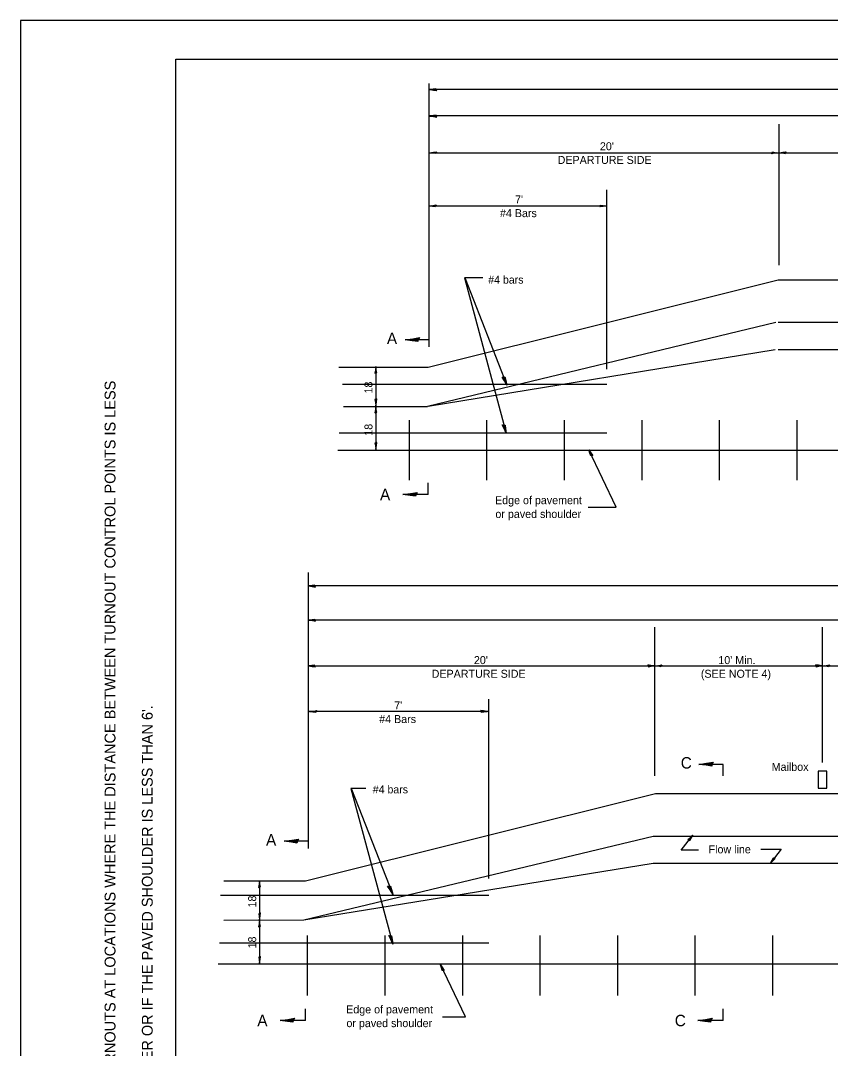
# Model space of a CAD drawing. Extents: x -0.02 to 2.83, y -0.07 to 1.83.
# Drawn here: x 0 to 0.87, y 0.728 to 1.833 of the extents above; entities that cross this region are included whole.
import ezdxf

# ---------------------------------------------------------------- set-up
doc = ezdxf.new("R2010")
doc.units = 0
for name, color, linetype in [('RD_Pr_Roadway_Dimensions', 7, 'Continuous'), ('RD_Pr_Roadway_Notes', 7, 'Continuous'), ('SH_General_Details', 7, 'Continuous'), ('SH_Printer_Plotting_Border', 7, 'Continuous'), ('STG_Traffic_Control', 7, 'Continuous')]:
    doc.layers.add(name, color=color, linetype=linetype)

msp = doc.modelspace()

# ---------------------------------------------------------------- linework, layer by layer
at = {"layer": 'RD_Pr_Roadway_Dimensions'}
for p, q in [((0.4391, 1.4824), (0.4391, 1.7657)), ((1.7454, 1.7593), (0.4391, 1.7593)), ((1.7454, 1.7308), (0.4391, 1.7308)), ((0.8151, 1.5705), (0.8151, 1.7219)), ((0.4391, 1.6912), (0.8146, 1.6912)), ((0.8146, 1.6912), (1.1774, 1.6912)), ((0.6302, 1.4585), (0.6302, 1.6513)), ((0.4391, 1.634), (0.6302, 1.634)), ((0.3093, 0.9433), (0.3093, 1.2398)), ((1.8506, 1.2255), (0.3093, 1.2255)), ((1.8506, 1.1887), (0.3093, 1.1887)), ((0.6816, 1.0212), (0.6816, 1.1813)), ((0.8617, 1.0358), (0.8617, 1.1813)), ((0.3093, 1.1396), (1.0434, 1.1396)), ((0.5034, 0.9111), (0.5034, 1.1039)), ((0.5027, 1.0904), (0.3103, 1.0904))]:
    msp.add_line(p, q, dxfattribs=at)
for points in [[(0.4466, 1.759), (0.4464, 1.76), (0.4435, 1.7596), (0.4399, 1.7591), (0.4438, 1.7586), (0.4472, 1.758), (0.4466, 1.759), (0.4463, 1.7597), (0.4423, 1.7591), (0.4467, 1.7583), (0.4461, 1.7592), (0.4442, 1.7591), (0.446, 1.7588)], [(0.4467, 1.7306), (0.4465, 1.7316), (0.4436, 1.7311), (0.4399, 1.7307), (0.4438, 1.7301), (0.4473, 1.7295), (0.4467, 1.7306), (0.4464, 1.7312), (0.4424, 1.7307), (0.4467, 1.7299), (0.4461, 1.7308), (0.4443, 1.7306), (0.446, 1.7304)], [(0.4464, 1.6913), (0.4462, 1.6903), (0.4433, 1.6907), (0.4396, 1.6912), (0.4436, 1.6917), (0.447, 1.6923), (0.4464, 1.6913), (0.4461, 1.6906), (0.4421, 1.6912), (0.4465, 1.6919), (0.4458, 1.6911), (0.444, 1.6912), (0.4458, 1.6915)], [(0.8079, 1.691), (0.8081, 1.6921), (0.811, 1.6916), (0.8147, 1.6911), (0.8107, 1.6906), (0.8073, 1.69), (0.8079, 1.691), (0.8082, 1.6917), (0.8122, 1.6911), (0.8078, 1.6904), (0.8085, 1.6912), (0.8103, 1.6911), (0.8085, 1.6908)], [(0.822, 1.6912), (0.8218, 1.6902), (0.8189, 1.6907), (0.8152, 1.6911), (0.8191, 1.6917), (0.8226, 1.6923), (0.822, 1.6912), (0.8217, 1.6906), (0.8177, 1.6911), (0.822, 1.6919), (0.8214, 1.691), (0.8196, 1.6912), (0.8213, 1.6914)], [(0.4459, 1.6341), (0.4457, 1.6331), (0.4428, 1.6335), (0.4392, 1.634), (0.4431, 1.6345), (0.4465, 1.6351), (0.4459, 1.6341), (0.4456, 1.6334), (0.4416, 1.634), (0.446, 1.6348), (0.4454, 1.6339), (0.4435, 1.634), (0.4453, 1.6343)], [(0.6231, 1.6339), (0.6234, 1.6349), (0.6262, 1.6345), (0.6299, 1.634), (0.626, 1.6335), (0.6225, 1.6329), (0.6231, 1.6339), (0.6234, 1.6346), (0.6274, 1.634), (0.6231, 1.6333), (0.6237, 1.6341), (0.6255, 1.634), (0.6238, 1.6337)], [(0.3163, 1.2254), (0.3161, 1.2264), (0.3132, 1.226), (0.3096, 1.2255), (0.3135, 1.2249), (0.3169, 1.2243), (0.3163, 1.2254), (0.316, 1.226), (0.312, 1.2255), (0.3164, 1.2247), (0.3157, 1.2256), (0.3139, 1.2255), (0.3157, 1.2252)], [(0.3165, 1.1886), (0.3163, 1.1896), (0.3134, 1.1892), (0.3097, 1.1887), (0.3137, 1.1882), (0.3171, 1.1876), (0.3165, 1.1886), (0.3162, 1.1893), (0.3122, 1.1887), (0.3166, 1.188), (0.3159, 1.1888), (0.3141, 1.1887), (0.3159, 1.1884)], [(0.3162, 1.1395), (0.316, 1.1405), (0.3131, 1.14), (0.3095, 1.1396), (0.3134, 1.139), (0.3168, 1.1384), (0.3162, 1.1395), (0.3159, 1.1401), (0.3119, 1.1395), (0.3163, 1.1388), (0.3156, 1.1396), (0.3138, 1.1395), (0.3156, 1.1393)], [(0.6746, 1.1397), (0.6749, 1.1387), (0.6777, 1.1391), (0.6814, 1.1396), (0.6775, 1.1401), (0.674, 1.1407), (0.6746, 1.1397), (0.675, 1.139), (0.6789, 1.1396), (0.6746, 1.1404), (0.6752, 1.1395), (0.6771, 1.1396), (0.6753, 1.1399)], [(0.6884, 1.1397), (0.6882, 1.1386), (0.6853, 1.1391), (0.6817, 1.1396), (0.6856, 1.1401), (0.689, 1.1407), (0.6884, 1.1397), (0.6881, 1.139), (0.6841, 1.1396), (0.6885, 1.1403), (0.6878, 1.1395), (0.686, 1.1396), (0.6878, 1.1398)], [(0.8548, 1.1397), (0.855, 1.1387), (0.8579, 1.1392), (0.8615, 1.1396), (0.8576, 1.1402), (0.8542, 1.1408), (0.8548, 1.1397), (0.8551, 1.1391), (0.8591, 1.1396), (0.8547, 1.1404), (0.8553, 1.1395), (0.8572, 1.1397), (0.8554, 1.1399)], [(0.8686, 1.1397), (0.8684, 1.1386), (0.8655, 1.1391), (0.8618, 1.1396), (0.8657, 1.1401), (0.8692, 1.1407), (0.8686, 1.1397), (0.8683, 1.139), (0.8643, 1.1396), (0.8686, 1.1403), (0.868, 1.1395), (0.8662, 1.1396), (0.8679, 1.1398)], [(0.3176, 1.0904), (0.3174, 1.0894), (0.3145, 1.0899), (0.3108, 1.0903), (0.3147, 1.0909), (0.3182, 1.0915), (0.3176, 1.0904), (0.3173, 1.0898), (0.3133, 1.0903), (0.3177, 1.0911), (0.317, 1.0903), (0.3152, 1.0904), (0.3169, 1.0906)], [(0.4948, 1.0907), (0.495, 1.0897), (0.4979, 1.0901), (0.5016, 1.0906), (0.4976, 1.0911), (0.4942, 1.0917), (0.4948, 1.0907), (0.4951, 1.09), (0.4991, 1.0906), (0.4947, 1.0913), (0.4954, 1.0905), (0.4972, 1.0906), (0.4954, 1.0909)]]:
    msp.add_lwpolyline(points, dxfattribs=at)
at = {"layer": 'RD_Pr_Roadway_Notes'}
for p, q in [((0.4969, 1.5568), (0.477, 1.5568)), ((0.477, 1.5568), (0.5219, 1.3896)), ((0.4777, 1.5562), (0.5226, 1.4415)), ((0.6402, 1.3103), (0.6107, 1.3718)), ((0.61, 1.3103), (0.6402, 1.3103)), ((0.3711, 1.0076), (0.3549, 1.0076)), ((0.3549, 1.0076), (0.3999, 0.8403)), ((0.3556, 1.007), (0.4, 0.8937)), ((0.71, 0.9416), (0.7226, 0.9575)), ((0.7285, 0.9416), (0.71, 0.9416)), ((0.7955, 0.9427), (0.8174, 0.9427)), ((0.8174, 0.9427), (0.8056, 0.9272)), ((0.4782, 0.7623), (0.4509, 0.8192)), ((0.4533, 0.7623), (0.4782, 0.7623))]:
    msp.add_line(p, q, dxfattribs=at)
for points in [[(0.519, 1.4499), (0.5204, 1.4502), (0.5214, 1.4464), (0.5227, 1.4415), (0.52, 1.4461), (0.5174, 1.4501), (0.519, 1.4499), (0.52, 1.4499), (0.5214, 1.4446), (0.5181, 1.4496), (0.5195, 1.4493), (0.5204, 1.4469), (0.5191, 1.449)], [(0.5193, 1.3984), (0.5207, 1.3985), (0.5212, 1.3947), (0.522, 1.3897), (0.5198, 1.3946), (0.5177, 1.3988), (0.5193, 1.3984), (0.5203, 1.3983), (0.5211, 1.3929), (0.5184, 1.3983), (0.5197, 1.3978), (0.5203, 1.3953), (0.5193, 1.3975)], [(0.6137, 1.3658), (0.6127, 1.3655), (0.6118, 1.3683), (0.6107, 1.3718), (0.6129, 1.3685), (0.6149, 1.3657), (0.6137, 1.3658), (0.613, 1.3657), (0.6118, 1.3696), (0.6143, 1.366), (0.6133, 1.3662), (0.6126, 1.3679), (0.6136, 1.3664)], [(0.7184, 0.9523), (0.7193, 0.9518), (0.7207, 0.9543), (0.7226, 0.9575), (0.7198, 0.9548), (0.7172, 0.9524), (0.7184, 0.9523), (0.7191, 0.9521), (0.7211, 0.9556), (0.7178, 0.9526), (0.7189, 0.9526), (0.7199, 0.9541), (0.7186, 0.9529)], [(0.8098, 0.9325), (0.8088, 0.9329), (0.8075, 0.9304), (0.8056, 0.9272), (0.8084, 0.93), (0.811, 0.9324), (0.8098, 0.9325), (0.8091, 0.9327), (0.8071, 0.9291), (0.8104, 0.9322), (0.8093, 0.9322), (0.8083, 0.9306), (0.8096, 0.9319)], [(0.3961, 0.9026), (0.3975, 0.9029), (0.3985, 0.8991), (0.3999, 0.8942), (0.3971, 0.8988), (0.3945, 0.9028), (0.3961, 0.9026), (0.3971, 0.9026), (0.3985, 0.8973), (0.3953, 0.9023), (0.3967, 0.902), (0.3975, 0.8996), (0.3962, 0.9017)], [(0.3973, 0.8492), (0.3987, 0.8493), (0.3992, 0.8454), (0.4, 0.8404), (0.3978, 0.8453), (0.3957, 0.8496), (0.3973, 0.8492), (0.3983, 0.8491), (0.3991, 0.8437), (0.3964, 0.849), (0.3977, 0.8485), (0.3983, 0.8461), (0.3973, 0.8483)], [(0.4542, 0.8122), (0.4532, 0.812), (0.4524, 0.8148), (0.4512, 0.8183), (0.4534, 0.815), (0.4554, 0.8121), (0.4542, 0.8122), (0.4535, 0.8122), (0.4523, 0.8161), (0.4549, 0.8125), (0.4538, 0.8127), (0.4531, 0.8144), (0.4541, 0.8129)]]:
    msp.add_lwpolyline(points, dxfattribs=at)
at = {"layer": 'SH_General_Details'}
for p, q in [((0, 1.8333), (0, 0)), ((2.8333, 1.8333), (0, 1.8333)), ((0.438, 1.4608), (0.8141, 1.5546)), ((0.8141, 1.5546), (1.1787, 1.5546)), ((0.8116, 1.5087), (0.4373, 1.4184)), ((1.1812, 1.5087), (0.8141, 1.5087)), ((0.4391, 1.4901), (0.4132, 1.4901)), ((0.4391, 1.4824), (0.4391, 1.4901)), ((0.8108, 1.4792), (0.4381, 1.4184)), ((1.1787, 1.4794), (0.8141, 1.4794)), ((0.3419, 1.4608), (0.438, 1.4608)), ((0.3818, 1.4614), (0.3818, 1.3717)), ((0.3459, 1.4423), (0.6302, 1.4423)), ((0.347, 1.4184), (0.4373, 1.4184)), ((0.4175, 1.4038), (0.4175, 1.3392)), ((0.5008, 1.4038), (0.5008, 1.3392)), ((0.5841, 1.4038), (0.5841, 1.3392)), ((0.6675, 1.4038), (0.6675, 1.3392)), ((0.7508, 1.4038), (0.7508, 1.3392)), ((0.8341, 1.4038), (0.8341, 1.3392)), ((0.3424, 1.3901), (0.6302, 1.3901)), ((0.3411, 1.3716), (1.8374, 1.3716)), ((0.438, 1.3238), (0.438, 1.3364)), ((0.438, 1.3238), (0.4109, 1.3238)), ((0.755, 1.0337), (0.7291, 1.0337)), ((0.755, 1.0212), (0.755, 1.0337)), ((0.3061, 0.9084), (0.6823, 1.0023)), ((0.6823, 1.0023), (1.044, 1.0023)), ((0.3093, 0.951), (0.2834, 0.951)), ((0.6797, 0.9563), (0.3045, 0.8661)), ((0.3093, 0.9433), (0.3093, 0.951)), ((1.2811, 0.9563), (0.6797, 0.9563)), ((0.68, 0.927), (0.3044, 0.8661)), ((1.2858, 0.927), (0.68, 0.927)), ((0.2185, 0.9084), (0.3061, 0.9084)), ((0.2568, 0.9088), (0.2568, 0.819)), ((0.2147, 0.8932), (0.5034, 0.8932)), ((0.3045, 0.8661), (0.2185, 0.866)), ((0.2138, 0.8418), (0.5034, 0.8418)), ((0.3081, 0.8499), (0.3081, 0.7853)), ((0.3915, 0.8499), (0.3915, 0.7853)), ((0.4748, 0.8499), (0.4748, 0.7853)), ((0.5581, 0.8499), (0.5581, 0.7853)), ((0.6415, 0.8499), (0.6415, 0.7853)), ((0.7248, 0.8499), (0.7248, 0.7853)), ((0.8081, 0.8499), (0.8081, 0.7853)), ((0.2123, 0.8192), (1.9477, 0.8192)), ((0.3061, 0.7583), (0.3061, 0.7709)), ((0.755, 0.7583), (0.755, 0.7709)), ((0.3061, 0.7583), (0.279, 0.7583)), ((0.755, 0.7583), (0.7279, 0.7583))]:
    msp.add_line(p, q, dxfattribs=at)
for points in [[(0.1667, 1.7917), (2.7917, 1.7917), (2.7917, 0.0417), (0.1667, 0.0417)], [(0.8664, 1.0263), (0.8573, 1.0263), (0.8573, 1.0081), (0.8664, 1.0081)]]:
    msp.add_lwpolyline(points, close=True, dxfattribs=at)
at = {"layer": 'SH_Printer_Plotting_Border'}
msp.add_lwpolyline([(0, 0), (2.8333, 0), (2.8333, 1.8333), (0, 1.8333)], close=True, dxfattribs=at)
at = {"layer": 'STG_Traffic_Control'}
for points in [[(0.4273, 1.4903), (0.4269, 1.4882), (0.4209, 1.4891), (0.4132, 1.4901), (0.4214, 1.4912), (0.4286, 1.4925), (0.4273, 1.4903), (0.4267, 1.4889), (0.4184, 1.4901), (0.4275, 1.4917), (0.4261, 1.4899), (0.4223, 1.4901), (0.426, 1.4907)], [(0.3817, 1.4547), (0.3827, 1.4549), (0.3823, 1.4578), (0.3818, 1.4615), (0.3813, 1.4575), (0.3807, 1.4541), (0.3817, 1.4547), (0.3824, 1.455), (0.3818, 1.459), (0.3811, 1.4546), (0.3819, 1.4553), (0.3818, 1.4571), (0.3815, 1.4554)], [(0.3819, 1.426), (0.3809, 1.4258), (0.3814, 1.4229), (0.3818, 1.4193), (0.3824, 1.4232), (0.383, 1.4266), (0.3819, 1.426), (0.3813, 1.4257), (0.3818, 1.4217), (0.3826, 1.4261), (0.3817, 1.4254), (0.3819, 1.4236), (0.3821, 1.4254)], [(0.3817, 1.4122), (0.3827, 1.4125), (0.3823, 1.4153), (0.3818, 1.419), (0.3813, 1.4151), (0.3807, 1.4116), (0.3817, 1.4122), (0.3824, 1.4125), (0.3818, 1.4165), (0.3811, 1.4122), (0.3819, 1.4128), (0.3818, 1.4147), (0.3815, 1.4129)], [(0.3819, 1.3793), (0.3809, 1.3791), (0.3814, 1.3762), (0.3818, 1.3725), (0.3824, 1.3765), (0.383, 1.3799), (0.3819, 1.3793), (0.3813, 1.379), (0.3818, 1.375), (0.3826, 1.3794), (0.3817, 1.3787), (0.3819, 1.3769), (0.3821, 1.3787)], [(0.425, 1.324), (0.4245, 1.3219), (0.4186, 1.3228), (0.4109, 1.3238), (0.4191, 1.3249), (0.4263, 1.3261), (0.425, 1.324), (0.4244, 1.3226), (0.416, 1.3238), (0.4251, 1.3254), (0.4238, 1.3236), (0.42, 1.3238), (0.4237, 1.3244)], [(0.7432, 1.0339), (0.7428, 1.0318), (0.7368, 1.0327), (0.7291, 1.0337), (0.7373, 1.0349), (0.7445, 1.0361), (0.7432, 1.0339), (0.7426, 1.0326), (0.7343, 1.0338), (0.7434, 1.0354), (0.742, 1.0336), (0.7382, 1.0338), (0.7419, 1.0344)], [(0.2975, 0.9512), (0.297, 0.9491), (0.2911, 0.95), (0.2834, 0.951), (0.2916, 0.9521), (0.2987, 0.9534), (0.2975, 0.9512), (0.2969, 0.9498), (0.2885, 0.951), (0.2976, 0.9526), (0.2963, 0.9508), (0.2925, 0.951), (0.2961, 0.9516)], [(0.2567, 0.902), (0.2578, 0.9023), (0.2573, 0.9051), (0.2568, 0.9088), (0.2563, 0.9049), (0.2557, 0.9014), (0.2567, 0.902), (0.2574, 0.9023), (0.2568, 0.9063), (0.2561, 0.902), (0.2569, 0.9026), (0.2568, 0.9044), (0.2565, 0.9027)], [(0.2569, 0.8733), (0.2559, 0.8731), (0.2564, 0.8703), (0.2568, 0.8666), (0.2574, 0.8705), (0.258, 0.874), (0.2569, 0.8733), (0.2563, 0.873), (0.2568, 0.8691), (0.2576, 0.8734), (0.2568, 0.8728), (0.2569, 0.8709), (0.2571, 0.8727)], [(0.2567, 0.8596), (0.2578, 0.8598), (0.2573, 0.8627), (0.2568, 0.8663), (0.2563, 0.8624), (0.2557, 0.859), (0.2567, 0.8596), (0.2574, 0.8599), (0.2568, 0.8639), (0.2561, 0.8595), (0.2569, 0.8601), (0.2568, 0.862), (0.2565, 0.8602)], [(0.2569, 0.8266), (0.2559, 0.8264), (0.2564, 0.8235), (0.2568, 0.8199), (0.2574, 0.8238), (0.258, 0.8272), (0.2569, 0.8266), (0.2563, 0.8263), (0.2568, 0.8223), (0.2576, 0.8267), (0.2568, 0.8261), (0.2569, 0.8242), (0.2571, 0.826)], [(0.2931, 0.7585), (0.2926, 0.7564), (0.2867, 0.7573), (0.279, 0.7583), (0.2872, 0.7594), (0.2944, 0.7607), (0.2931, 0.7585), (0.2925, 0.7571), (0.2841, 0.7583), (0.2932, 0.7599), (0.2919, 0.7581), (0.2881, 0.7584), (0.2918, 0.7589)], [(0.742, 0.7585), (0.7415, 0.7564), (0.7355, 0.7573), (0.7279, 0.7583), (0.7361, 0.7594), (0.7432, 0.7607), (0.742, 0.7585), (0.7413, 0.7571), (0.733, 0.7583), (0.7421, 0.7599), (0.7408, 0.7581), (0.737, 0.7584), (0.7406, 0.7589)]]:
    msp.add_lwpolyline(points, dxfattribs=at)

# ---------------------------------------------------------------- texts
at = {"layer": 'RD_Pr_Roadway_Dimensions'}
for s, height, p in [("20'", 0.0086, (0.6226, 1.6939)), ('DEPARTURE SIDE', 0.008601, (0.5772, 1.6792)), ("7'", 0.0086, (0.5314, 1.6367)), ('#4 Bars', 0.0086, (0.5152, 1.622)), ("20'", 0.0086, (0.4872, 1.1415)), ("10' Min.", 0.0086, (0.7499, 1.1415)), ('DEPARTURE SIDE', 0.008601, (0.4418, 1.1268)), ('(SEE NOTE 4)', 0.008601, (0.7311, 1.1268)), ("7'", 0.0086, (0.4016, 1.0929)), ('#4 Bars', 0.0086, (0.3854, 1.0781))]:
    msp.add_text(s, height=height, dxfattribs=at).set_placement(p)
at = {"layer": 'RD_Pr_Roadway_Notes'}
for s, height, p in [('#4 bars', 0.0085, (0.5026, 1.5505)), ('Edge of pavement', 0.008601, (0.5099, 1.3134)), ('or paved shoulder', 0.008601, (0.5103, 1.2986)), ('Mailbox', 0.0086, (0.8072, 1.0267)), ('#4 bars', 0.0085, (0.3785, 1.0025)), ('Flow line', 0.0086, (0.7394, 0.9381)), ('Edge of pavement', 0.008601, (0.3499, 0.766)), ('or paved shoulder', 0.008601, (0.3502, 0.7512))]:
    msp.add_text(s, height=height, dxfattribs=at).set_placement(p)
for s, p in [('      1.  CONSIDERATION SHOULD BE GIVEN TO CONTINUOUS PAVING OF TURNOUTS AT LOCATIONS WHERE THE DISTANCE BETWEEN TURNOUT CONTROL POINTS IS LESS', (0.102, 0.1373)), ("      2.  THIS DRAWING SHOULD BE USED IF THERE IS NOT A PAVED SHOULDER OR IF THE PAVED SHOULDER IS LESS THAN 6'.", (0.142, 0.1373))]:
    msp.add_text(s, height=0.0116667, rotation=90, dxfattribs=at).set_placement(p)
at = {"layer": 'SH_General_Details'}
for s, p in [('A', (0.3937, 1.4855)), ('A', (0.3863, 1.3177)), ('C', (0.7095, 1.0292)), ('A', (0.2638, 0.9464)), ('A', (0.2544, 0.7522)), ('C', (0.7031, 0.7522))]:
    msp.add_text(s, height=0.0123, dxfattribs=at).set_placement(p)
for p in [(0.3782, 1.4324), (0.3782, 1.387), (0.2532, 0.8798), (0.2532, 0.8358)]:
    msp.add_text('18', height=0.0086, rotation=90, dxfattribs=at).set_placement(p)

doc.saveas('drawing.dxf')
